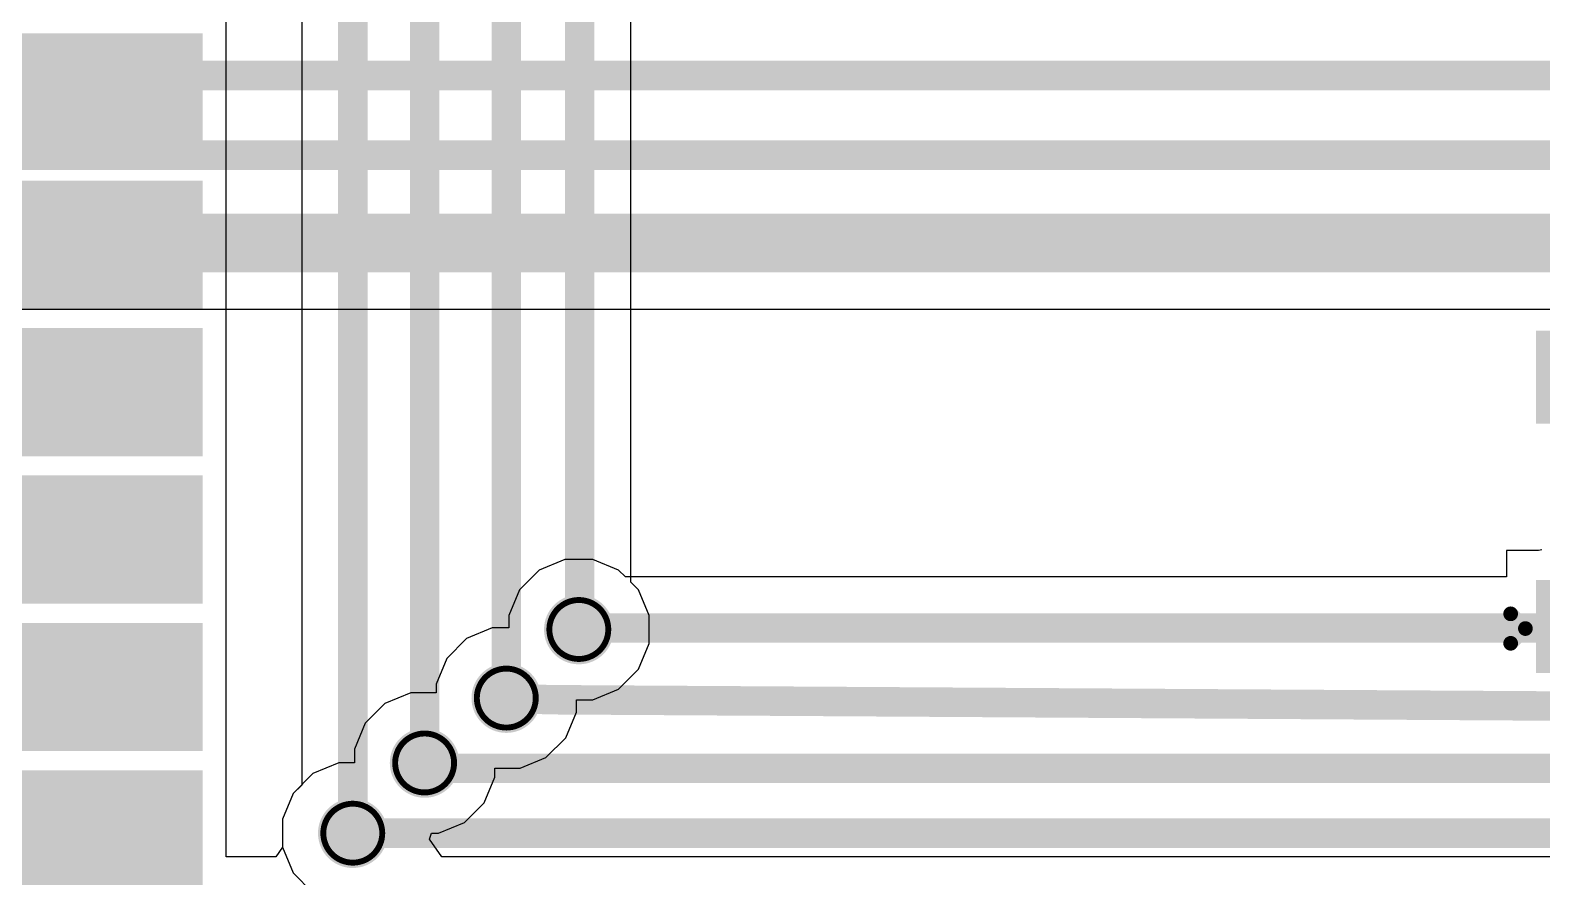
# Model space of a CAD drawing. Header units: inches. Extents: x -46 to 312, y 0 to 111.
# Drawn here: x -36.82 to -23.79, y 31.88 to 39.18 of the extents above; entities that cross this region are included whole.
import ezdxf

# ---------------------------------------------------------------- set-up
doc = ezdxf.new("R2010")
doc.units = ezdxf.units.IN
for name, color, linetype in [('Bottom Layer', 5, 'Continuous'), ('Bottom Overlay', 54, 'Continuous'), ('Bottom Paste', 16, 'Continuous'), ('Bottom Solder', 6, 'Continuous'), ('Drill Drawing', 1, 'Continuous'), ('Top Layer', 1, 'Continuous'), ('Top Paste', 8, 'Continuous'), ('Top Solder', 216, 'Continuous'), ('Via Holes', 16, 'Continuous')]:
    doc.layers.add(name, color=color, linetype=linetype)

# ---------------------------------------------------------------- blocks, each defined once
blk = doc.blocks.new('TSA016A2518A_B_16')
at = {"layer": 'Bottom Layer'}
for points in [[(-2.625, 1.425), (-1.575, 1.425), (-1.575, 0.725), (-2.625, 0.725)], [(1.575, 1.425), (2.625, 1.425), (2.625, 0.725), (1.575, 0.725)], [(-2.625, -0.725), (-1.575, -0.725), (-1.575, -1.425), (-2.625, -1.425)], [(1.575, -0.725), (2.625, -0.725), (2.625, -1.425), (1.575, -1.425)]]:
    blk.add_hatch(color=5, dxfattribs=at).paths.add_polyline_path(points)
at = {"layer": 'Bottom Paste'}
for points in [[(-2.625, 1.425), (-1.575, 1.425), (-1.575, 0.725), (-2.625, 0.725)], [(1.575, 1.425), (2.625, 1.425), (2.625, 0.725), (1.575, 0.725)], [(-2.625, -0.725), (-1.575, -0.725), (-1.575, -1.425), (-2.625, -1.425)], [(1.575, -0.725), (2.625, -0.725), (2.625, -1.425), (1.575, -1.425)]]:
    blk.add_hatch(color=16, dxfattribs=at).paths.add_polyline_path(points)
at = {"layer": 'Bottom Solder'}
for points in [[(-2.676, 1.476), (-1.524, 1.476), (-1.524, 0.674), (-2.676, 0.674)], [(1.524, 1.476), (2.676, 1.476), (2.676, 0.674), (1.524, 0.674)], [(-2.676, -0.674), (-1.524, -0.674), (-1.524, -1.476), (-2.676, -1.476)], [(1.524, -0.674), (2.676, -0.674), (2.676, -1.476), (1.524, -1.476)]]:
    blk.add_hatch(color=6, dxfattribs=at).paths.add_polyline_path(points)
at = {"layer": 'Bottom Overlay'}
for points in [[(-2.02, 1.686, 0.127, 0.127, 0), (-1.395, 1.686, 0.127, 0.127, 0)], [(-1.395, 1.686, 0.127, 0.127, 0), (1.367, 1.686, 0.127, 0.127, 0)], [(1.367, 1.686, 0.127, 0.127, 0), (2.14, 1.686, 0.127, 0.127, 0)], [(-0.508, -1.016, 0.127, 0.127, -1), (-0.508, 1.016, 0.127, 0.127, 0)], [(-0.508, 1.016, 0.127, 0.127, 0), (0.508, 1.016, 0.127, 0.127, 0)], [(0.508, 1.016, 0.127, 0.127, -1), (0.508, -1.016, 0.127, 0.127, 0)], [(-2.2, -0.544, 0.127, 0.127, 0), (-2.2, 0.544, 0.127, 0.127, 0)], [(2.2, -0.544, 0.127, 0.127, 0), (2.2, 0.544, 0.127, 0.127, 0)], [(-2.896, -1.219, 0.127, 0.127, 0), (-2.896, -0.965, 0.127, 0.127, 0)], [(-2.896, -0.965, 0.127, 0.127, 0), (-2.769, -1.092, 0.127, 0.127, 0)], [(-2.896, -1.219, 0.127, 0.127, 0), (-2.769, -1.092, 0.127, 0.127, 0)], [(-0.508, -1.016, 0.127, 0.127, 0), (0.508, -1.016, 0.127, 0.127, 0)], [(-2.06, -1.712, 0.127, 0.127, 0), (-1.366, -1.712, 0.127, 0.127, 0)], [(-1.366, -1.712, 0.127, 0.127, 0), (1.366, -1.712, 0.127, 0.127, 0)], [(1.366, -1.712, 0.127, 0.127, 0), (2.08, -1.712, 0.127, 0.127, 0)]]:
    blk.add_lwpolyline(points, format="xyseb", dxfattribs=at)
for points in [[(-2.052, 1.686, 0.0635, 0.0635, 1), (-1.988, 1.686, 0.0635, 0.0635, 1)], [(-1.427, 1.686, 0.0635, 0.0635, 1), (-1.363, 1.686, 0.0635, 0.0635, 1)], [(-1.427, 1.686, 0.0635, 0.0635, 1), (-1.363, 1.686, 0.0635, 0.0635, 1)], [(1.335, 1.686, 0.0635, 0.0635, 1), (1.399, 1.686, 0.0635, 0.0635, 1)], [(1.335, 1.686, 0.0635, 0.0635, 1), (1.399, 1.686, 0.0635, 0.0635, 1)], [(2.108, 1.686, 0.0635, 0.0635, 1), (2.172, 1.686, 0.0635, 0.0635, 1)], [(-0.54, 1.016, 0.0635, 0.0635, 1), (-0.476, 1.016, 0.0635, 0.0635, 1)], [(-0.54, 1.016, 0.0635, 0.0635, 1), (-0.476, 1.016, 0.0635, 0.0635, 1)], [(0.476, 1.016, 0.0635, 0.0635, 1), (0.54, 1.016, 0.0635, 0.0635, 1)], [(0.476, 1.016, 0.0635, 0.0635, 1), (0.54, 1.016, 0.0635, 0.0635, 1)], [(-2.232, 0.544, 0.0635, 0.0635, 1), (-2.168, 0.544, 0.0635, 0.0635, 1)], [(2.168, 0.544, 0.0635, 0.0635, 1), (2.232, 0.544, 0.0635, 0.0635, 1)], [(-2.232, -0.544, 0.0635, 0.0635, 1), (-2.168, -0.544, 0.0635, 0.0635, 1)], [(2.168, -0.544, 0.0635, 0.0635, 1), (2.232, -0.544, 0.0635, 0.0635, 1)], [(-2.927, -0.965, 0.0635, 0.0635, 1), (-2.864, -0.965, 0.0635, 0.0635, 1)], [(-2.927, -0.965, 0.0635, 0.0635, 1), (-2.864, -0.965, 0.0635, 0.0635, 1)], [(-2.8, -1.092, 0.0635, 0.0635, 1), (-2.737, -1.092, 0.0635, 0.0635, 1)], [(-2.8, -1.092, 0.0635, 0.0635, 1), (-2.737, -1.092, 0.0635, 0.0635, 1)], [(-0.54, -1.016, 0.0635, 0.0635, 1), (-0.476, -1.016, 0.0635, 0.0635, 1)], [(-0.54, -1.016, 0.0635, 0.0635, 1), (-0.476, -1.016, 0.0635, 0.0635, 1)], [(0.476, -1.016, 0.0635, 0.0635, 1), (0.54, -1.016, 0.0635, 0.0635, 1)], [(0.476, -1.016, 0.0635, 0.0635, 1), (0.54, -1.016, 0.0635, 0.0635, 1)], [(-2.927, -1.219, 0.0635, 0.0635, 1), (-2.864, -1.219, 0.0635, 0.0635, 1)], [(-2.927, -1.219, 0.0635, 0.0635, 1), (-2.864, -1.219, 0.0635, 0.0635, 1)], [(-2.092, -1.712, 0.0635, 0.0635, 1), (-2.028, -1.712, 0.0635, 0.0635, 1)], [(-1.398, -1.712, 0.0635, 0.0635, 1), (-1.335, -1.712, 0.0635, 0.0635, 1)], [(-1.398, -1.712, 0.0635, 0.0635, 1), (-1.335, -1.712, 0.0635, 0.0635, 1)], [(1.335, -1.712, 0.0635, 0.0635, 1), (1.398, -1.712, 0.0635, 0.0635, 1)], [(1.335, -1.712, 0.0635, 0.0635, 1), (1.398, -1.712, 0.0635, 0.0635, 1)], [(2.048, -1.712, 0.0635, 0.0635, 1), (2.112, -1.712, 0.0635, 0.0635, 1)]]:
    blk.add_lwpolyline(points, format="xyseb", close=True, dxfattribs=at)
blk = doc.blocks.new('41_SMD_UFL_M______84')
at = {"layer": 'Top Layer'}
for points in [[(-9.5, -0.83), (-8, -0.83), (-8, -1.73), (-9.5, -1.73)], [(-9.5, -2.1), (-8, -2.1), (-8, -3), (-9.5, -3)], [(-9.5, -3.37), (-8, -3.37), (-8, -4.27), (-9.5, -4.27)], [(-9.5, -4.64), (-8, -4.64), (-8, -5.54), (-9.5, -5.54)], [(-9.5, -5.91), (-8, -5.91), (-8, -6.81), (-9.5, -6.81)], [(-9.5, -7.18), (-8, -7.18), (-8, -8.08), (-9.5, -8.08)]]:
    blk.add_hatch(color=1, dxfattribs=at).paths.add_polyline_path(points)
at = {"layer": 'Top Paste'}
for points in [[(-9.5, -0.83), (-8, -0.83), (-8, -1.73), (-9.5, -1.73)], [(-9.5, -2.1), (-8, -2.1), (-8, -3), (-9.5, -3)], [(-9.5, -3.37), (-8, -3.37), (-8, -4.27), (-9.5, -4.27)], [(-9.5, -4.64), (-8, -4.64), (-8, -5.54), (-9.5, -5.54)], [(-9.5, -5.91), (-8, -5.91), (-8, -6.81), (-9.5, -6.81)], [(-9.5, -7.18), (-8, -7.18), (-8, -8.08), (-9.5, -8.08)]]:
    blk.add_hatch(color=8, dxfattribs=at).paths.add_polyline_path(points)
at = {"layer": 'Top Solder'}
for points in [[(-9.602, -0.728), (-7.898, -0.728), (-7.898, -1.832), (-9.602, -1.832)], [(-9.602, -1.998), (-7.898, -1.998), (-7.898, -3.102), (-9.602, -3.102)], [(-9.602, -3.268), (-7.898, -3.268), (-7.898, -4.372), (-9.602, -4.372)], [(-9.602, -4.538), (-7.898, -4.538), (-7.898, -5.642), (-9.602, -5.642)], [(-9.602, -5.808), (-7.898, -5.808), (-7.898, -6.912), (-9.602, -6.912)], [(-9.602, -7.078), (-7.898, -7.078), (-7.898, -8.182), (-9.602, -8.182)]]:
    blk.add_hatch(color=216, dxfattribs=at).paths.add_polyline_path(points)

msp = doc.modelspace()

# ---------------------------------------------------------------- hatches: boundary and pattern name
at = {"layer": 'Bottom Layer'}
h = msp.add_hatch(color=5, dxfattribs=at)
edge = h.paths.add_edge_path()
edge.add_arc((-32.088, 34.013), 0.3, 0, 360)
h = msp.add_hatch(color=5, dxfattribs=at)
edge = h.paths.add_edge_path()
edge.add_arc((-32.713, 33.422), 0.3, 0, 360)
h = msp.add_hatch(color=5, dxfattribs=at)
edge = h.paths.add_edge_path()
edge.add_arc((-33.417, 32.863), 0.3, 0, 360)
h = msp.add_hatch(color=5, dxfattribs=at)
edge = h.paths.add_edge_path()
edge.add_arc((-34.036, 32.258), 0.3, 0, 360)
at = {"layer": 'Top Layer'}
h = msp.add_hatch(color=1, dxfattribs=at)
edge = h.paths.add_edge_path()
edge.add_arc((-32.088, 34.013), 0.3, 0, 360)
h = msp.add_hatch(color=1, dxfattribs=at)
edge = h.paths.add_edge_path()
edge.add_arc((-32.713, 33.422), 0.3, 0, 360)
h = msp.add_hatch(color=1, dxfattribs=at)
edge = h.paths.add_edge_path()
edge.add_arc((-33.417, 32.863), 0.3, 0, 360)
h = msp.add_hatch(color=1, dxfattribs=at)
edge = h.paths.add_edge_path()
edge.add_arc((-34.036, 32.258), 0.3, 0, 360)
at = {"layer": 'Via Holes'}
h = msp.add_hatch(color=7, dxfattribs=at)
edge = h.paths.add_edge_path()
edge.add_arc((-32.088, 34.013), 0.15, 0, 360)
h = msp.add_hatch(color=7, dxfattribs=at)
edge = h.paths.add_edge_path()
edge.add_arc((-32.713, 33.422), 0.15, 0, 360)
h = msp.add_hatch(color=7, dxfattribs=at)
edge = h.paths.add_edge_path()
edge.add_arc((-33.417, 32.863), 0.15, 0, 360)
h = msp.add_hatch(color=7, dxfattribs=at)
edge = h.paths.add_edge_path()
edge.add_arc((-34.036, 32.258), 0.15, 0, 360)

# ---------------------------------------------------------------- linework, layer by layer
at = {"layer": 'Bottom Layer'}
for p, q in [((-38.989, 36.773), (-16.975, 36.773)), ((-23.818, 34.693), (-24.092, 34.693)), ((-24.092, 34.693), (-24.092, 34.466)), ((-23.788, 34.699), (-23.818, 34.693)), ((-32.43, 34.525), (-32.6, 34.355)), ((-32.208, 34.617), (-32.43, 34.525)), ((-31.967, 34.617), (-32.208, 34.617)), ((-31.745, 34.525), (-31.967, 34.617)), ((-31.685, 34.466), (-31.745, 34.525)), ((-24.092, 34.466), (-31.685, 34.466)), ((-32.6, 34.355), (-32.692, 34.133)), ((-32.692, 34.133), (-32.692, 34.026)), ((-32.834, 34.026), (-33.056, 33.934)), ((-32.692, 34.026), (-32.834, 34.026)), ((-33.056, 33.934), (-33.226, 33.764)), ((-33.226, 33.764), (-33.318, 33.542)), ((-33.318, 33.542), (-33.318, 33.468)), ((-33.759, 33.376), (-33.93, 33.205)), ((-33.537, 33.468), (-33.759, 33.376)), ((-33.318, 33.468), (-33.537, 33.468)), ((-33.93, 33.205), (-34.022, 32.983)), ((-34.022, 32.983), (-34.022, 32.863)), ((-34.156, 32.863), (-34.379, 32.771)), ((-34.022, 32.863), (-34.156, 32.863)), ((-34.379, 32.771), (-34.549, 32.601)), ((-34.549, 32.601), (-34.641, 32.378)), ((-34.641, 32.378), (-34.641, 32.138)), ((-34.641, 32.138), (-34.549, 31.915)), ((-34.549, 31.915), (-34.379, 31.745))]:
    msp.add_line(p, q, dxfattribs=at)
for points in [[(-39.853, 38.786, 0.254, 0.254, 0), (3.266, 38.786, 0.254, 0.254, 0)], [(-41.204, 38.1, 0.254, 0.254, 0), (-14.605, 38.1, 0.254, 0.254, 0)], [(-38.989, 37.343, 0.508, 0.508, 0), (-16.975, 37.343, 0.508, 0.508, 0)], [(-32.088, 34.013, 0.254, 0.254, 0), (-32.075, 34.026, 0.254, 0.254, 0)], [(-32.075, 34.026, 0.254, 0.254, 0), (-23.345, 34.026, 0.254, 0.254, 0)], [(-32.713, 33.422, 0.254, 0.254, 0), (-32.338, 33.408, 0.254, 0.254, 0)], [(-32.338, 33.408, 0.254, 0.254, 0), (-10.371, 33.27, 0.254, 0.254, 0)], [(-33.417, 32.817, 0.254, 0.254, 0), (1.04, 32.817, 0.254, 0.254, 0)], [(-34.036, 32.258, 0.254, 0.254, 0), (2.476, 32.258, 0.254, 0.254, 0)]]:
    msp.add_lwpolyline(points, format="xyseb", dxfattribs=at)
for points in [[(-32.151, 34.013, 0.127, 0.127, 1), (-32.024, 34.013, 0.127, 0.127, 1)], [(-32.138, 34.026, 0.127, 0.127, 1), (-32.011, 34.026, 0.127, 0.127, 1)], [(-32.138, 34.026, 0.127, 0.127, 1), (-32.011, 34.026, 0.127, 0.127, 1)], [(-32.777, 33.422, 0.127, 0.127, 1), (-32.65, 33.422, 0.127, 0.127, 1)], [(-32.402, 33.408, 0.127, 0.127, 1), (-32.275, 33.408, 0.127, 0.127, 1)], [(-32.402, 33.408, 0.127, 0.127, 1), (-32.275, 33.408, 0.127, 0.127, 1)], [(-33.48, 32.817, 0.127, 0.127, 1), (-33.353, 32.817, 0.127, 0.127, 1)], [(-34.099, 32.258, 0.127, 0.127, 1), (-33.972, 32.258, 0.127, 0.127, 1)]]:
    msp.add_lwpolyline(points, format="xyseb", close=True, dxfattribs=at)
at = {"layer": 'Drill Drawing'}
for points in [[(-31.834, 34.013, 0.0508, 0.0508, 1), (-32.342, 34.013, 0.0508, 0.0508, 1)], [(-32.354, 34.013, 0.0254, 0.0254, 1), (-32.329, 34.013, 0.0254, 0.0254, 1)], [(-31.846, 34.013, 0.0254, 0.0254, 1), (-31.821, 34.013, 0.0254, 0.0254, 1)], [(-32.459, 33.422, 0.0508, 0.0508, 1), (-32.967, 33.422, 0.0508, 0.0508, 1)], [(-32.98, 33.422, 0.0254, 0.0254, 1), (-32.955, 33.422, 0.0254, 0.0254, 1)], [(-32.472, 33.422, 0.0254, 0.0254, 1), (-32.447, 33.422, 0.0254, 0.0254, 1)], [(-33.163, 32.863, 0.0508, 0.0508, 1), (-33.671, 32.863, 0.0508, 0.0508, 1)], [(-33.683, 32.863, 0.0254, 0.0254, 1), (-33.658, 32.863, 0.0254, 0.0254, 1)], [(-33.175, 32.863, 0.0254, 0.0254, 1), (-33.15, 32.863, 0.0254, 0.0254, 1)], [(-33.782, 32.258, 0.0508, 0.0508, 1), (-34.29, 32.258, 0.0508, 0.0508, 1)], [(-34.303, 32.258, 0.0254, 0.0254, 1), (-34.277, 32.258, 0.0254, 0.0254, 1)], [(-33.795, 32.258, 0.0254, 0.0254, 1), (-33.769, 32.258, 0.0254, 0.0254, 1)]]:
    msp.add_lwpolyline(points, format="xyseb", close=True, dxfattribs=at)
at = {"layer": 'Top Layer'}
for p, q in [((-31.64, 34.42), (-31.64, 44.567)), ((-35.127, 39.113), (-35.127, 40.698)), ((-34.476, 40.688), (-34.476, 32.673)), ((-35.127, 37.843), (-35.127, 39.113)), ((-35.127, 36.813), (-35.127, 37.843)), ((-35.127, 35.303), (-35.127, 36.813)), ((-35.127, 36.813), (-35.127, 36.813)), ((-35.127, 34.033), (-35.127, 35.303)), ((-35.127, 35.303), (-35.127, 35.303)), ((-31.575, 34.355), (-31.64, 34.42)), ((-31.483, 34.133), (-31.575, 34.355)), ((-31.483, 33.892), (-31.483, 34.133)), ((-35.127, 32.763), (-35.127, 34.033)), ((-31.575, 33.67), (-31.483, 33.892)), ((-31.745, 33.5), (-31.575, 33.67)), ((-31.967, 33.408), (-31.745, 33.5)), ((-32.109, 33.301), (-32.109, 33.408)), ((-32.109, 33.408), (-31.967, 33.408)), ((-32.201, 33.079), (-32.109, 33.301)), ((-32.371, 32.909), (-32.201, 33.079)), ((-32.593, 32.817), (-32.371, 32.909)), ((-35.127, 32.053), (-35.127, 32.763)), ((-32.904, 32.52), (-32.812, 32.742)), ((-32.812, 32.742), (-32.812, 32.817)), ((-32.812, 32.817), (-32.593, 32.817)), ((-34.549, 32.601), (-34.641, 32.378)), ((-34.476, 32.673), (-34.549, 32.601)), ((-33.074, 32.35), (-32.904, 32.52)), ((-34.641, 32.378), (-34.641, 32.138)), ((-33.296, 32.258), (-33.074, 32.35)), ((-33.376, 32.205), (-33.358, 32.258)), ((-33.269, 32.053), (-33.376, 32.205)), ((-33.358, 32.258), (-33.296, 32.258)), ((-34.698, 32.053), (-35.127, 32.053)), ((-34.641, 32.138), (-34.698, 32.053)), ((-32.627, 32.053), (-33.269, 32.053)), ((-31.117, 32.053), (-32.627, 32.053)), ((-32.627, 32.053), (-32.627, 32.053)), ((-28.817, 32.053), (-31.117, 32.053)), ((-31.117, 32.053), (-31.117, 32.053)), ((-27.307, 32.053), (-28.817, 32.053)), ((-28.817, 32.053), (-28.817, 32.053)), ((-26.277, 32.053), (-27.307, 32.053)), ((-27.307, 32.053), (-27.307, 32.053)), ((-24.767, 32.053), (-26.277, 32.053)), ((-26.277, 32.053), (-26.277, 32.053)), ((-22.467, 32.053), (-24.767, 32.053)), ((-24.767, 32.053), (-24.767, 32.053))]:
    msp.add_line(p, q, dxfattribs=at)
for points in [[(-32.08, 34.02, 0.254, 0.254, 0), (-32.08, 44.567, 0.254, 0.254, 0)], [(-32.713, 33.422, 0.254, 0.254, 0), (-32.713, 43.156, 0.254, 0.254, 0)], [(-33.417, 32.863, 0.254, 0.254, 0), (-33.417, 41.958, 0.254, 0.254, 0)], [(-34.036, 32.258, 0.254, 0.254, 0), (-34.036, 40.688, 0.254, 0.254, 0)], [(-38.453, 38.603, 0.254, 0.254, 0), (-36.436, 38.598, 0.254, 0.254, 0)], [(-37.726, 37.328, 0.254, 0.254, 0), (-36.436, 37.328, 0.254, 0.254, 0)], [(-37.208, 36.058, 0.254, 0.254, 0), (-36.182, 36.058, 0.254, 0.254, 0)], [(-32.088, 34.013, 0.254, 0.254, 0), (-32.08, 34.02, 0.254, 0.254, 0)]]:
    msp.add_lwpolyline(points, format="xyseb", dxfattribs=at)
for points in [[(-36.5, 38.598, 0.127, 0.127, 1), (-36.373, 38.598, 0.127, 0.127, 1)], [(-36.5, 37.328, 0.127, 0.127, 1), (-36.373, 37.328, 0.127, 0.127, 1)], [(-36.245, 36.058, 0.127, 0.127, 1), (-36.118, 36.058, 0.127, 0.127, 1)], [(-32.151, 34.013, 0.127, 0.127, 1), (-32.024, 34.013, 0.127, 0.127, 1)], [(-32.144, 34.02, 0.127, 0.127, 1), (-32.017, 34.02, 0.127, 0.127, 1)], [(-32.144, 34.02, 0.127, 0.127, 1), (-32.017, 34.02, 0.127, 0.127, 1)], [(-32.777, 33.422, 0.127, 0.127, 1), (-32.65, 33.422, 0.127, 0.127, 1)], [(-33.48, 32.863, 0.127, 0.127, 1), (-33.353, 32.863, 0.127, 0.127, 1)], [(-34.099, 32.258, 0.127, 0.127, 1), (-33.972, 32.258, 0.127, 0.127, 1)]]:
    msp.add_lwpolyline(points, format="xyseb", close=True, dxfattribs=at)

# ---------------------------------------------------------------- block references
for name, p in [('41_SMD_UFL_M______84', (-27.432, 39.878)), ('TSA016A2518A_B_16', (-21.162, 35.113))]:
    msp.add_blockref(name, p)

doc.saveas('drawing.dxf')
